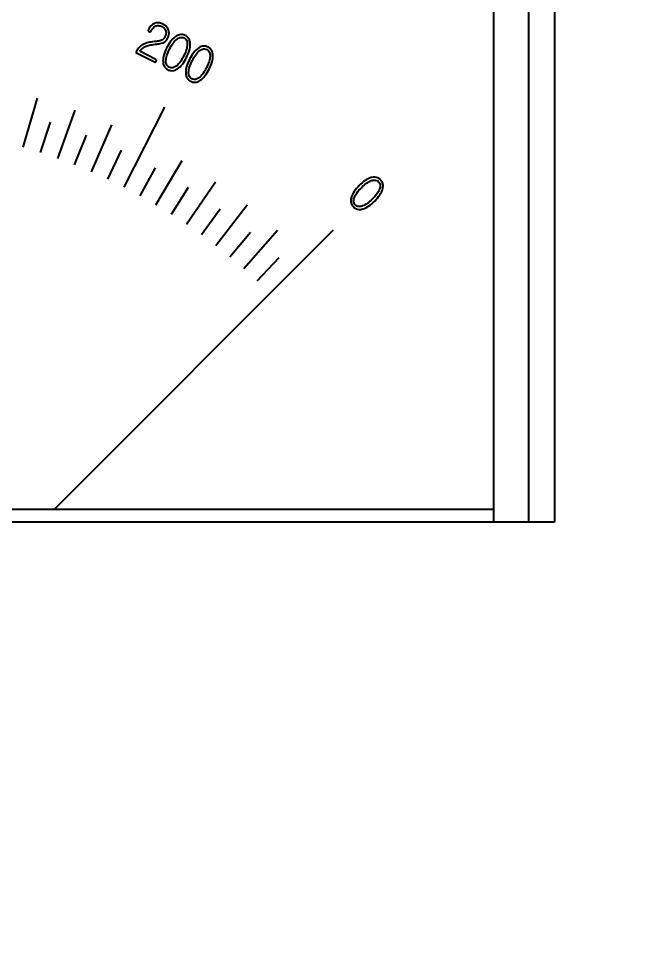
# Model space of a CAD drawing. Header units: millimetres. Extents: x 0 to 4752, y 0 to 3360.
# Drawn here: x 2032.6 to 2082.1, y 1698.9 to 1771.1 of the extents above; entities that cross this region are included whole.
import ezdxf

# ---------------------------------------------------------------- set-up
doc = ezdxf.new("R2010")
doc.units = ezdxf.units.MM
doc.header["$LTSCALE"] = 8
doc.layers.add('가시적인 것(ISO)', color=3, linetype='Continuous', lineweight=40)
doc.layers.add('기호(ISO)', color=5, linetype='Continuous', lineweight=25)
doc.styles.add('치수 텍스트_PSTEK_POSCO', font='isocp.shx')
doc.dimstyles.new('치수_PSTEK_POSCO$7', dxfattribs={"dimscale": 8, "dimtxt": 3.5, "dimasz": 2.5, "dimexe": 2, "dimexo": 2.5, "dimgap": 1, "dimtad": 1, "dimrnd": 1e-08, "dimdsep": 46, "dimtxsty": '치수 텍스트_PSTEK_POSCO', "dimcen": 0.09, "dimdle": 10, "dimclrd": 7, "dimclre": 7, "dimclrt": 2, "dimadec": 1, "dimazin": 2, "dimtfac": 1, "dimtmove": 0, "dimatfit": 3, "dimfxl": 0, "dimtolj": 1, "dimlwd": -1, "dimlwe": -1, "dimarcsym": 0})

msp = doc.modelspace()

# ---------------------------------------------------------------- linework, layer by layer
at = {"layer": '가시적인 것(ISO)'}
for p, q in [((2074.422, 1781.882), (2074.422, 1731.882)), ((2072.422, 1731.882), (2072.422, 1779.882)), ((2069.672, 1774.632), (2069.672, 1731.882)), ((2043.199, 1769.335), (2043.049, 1769.315)), ((2043.15, 1769.111), (2043.277, 1769.129)), ((2041.757, 1768.5), (2043.211, 1767.759)), ((2043.312, 1767.947), (2042.069, 1768.581)), ((2032.977, 1761.095), (2034.093, 1764.936)), ((2035.665, 1760.222), (2037.02, 1763.985)), ((2040.852, 1757.977), (2044.03, 1764.214)), ((2034.328, 1760.68), (2035.101, 1763.057)), ((2038.294, 1759.181), (2039.882, 1762.852)), ((2036.988, 1759.722), (2037.908, 1762.046)), ((2039.582, 1758.599), (2040.647, 1760.861)), ((2043.329, 1756.615), (2045.365, 1760.058)), ((2042.101, 1757.316), (2043.306, 1759.507)), ((2044.534, 1755.877), (2045.874, 1757.988)), ((2045.716, 1755.101), (2047.964, 1758.409)), ((2048.003, 1753.439), (2050.455, 1756.6)), ((2046.873, 1754.288), (2048.342, 1756.31)), ((2035.422, 1732.882), (2057.192, 1754.652)), ((2049.106, 1752.555), (2050.7, 1754.481)), ((2050.181, 1751.637), (2052.826, 1754.637)), ((2051.227, 1750.686), (2052.938, 1752.508)), ((1971.172, 1732.882), (2069.672, 1732.882)), ((2074.422, 1731.882), (1966.422, 1731.882))]:
    msp.add_line(p, q, dxfattribs=at)
for points, knots in [([(2042.749, 1770.284), (2042.739, 1770.265), (2042.732, 1770.244), (2042.727, 1770.207), (2042.728, 1770.19), (2042.732, 1770.175)], [-0.01137214, -0.01137214, -0.01137214, -0.01137214, -0.00492721, -0.00492721, 0, 0, 0, 0]), ([(2042.732, 1770.175), (2042.735, 1770.167), (2042.739, 1770.161), (2042.747, 1770.148), (2042.752, 1770.142), (2042.768, 1770.126), (2042.782, 1770.118), (2042.796, 1770.112)], [-0.009284191, -0.009284191, -0.009284191, -0.009284191, -0.006995377, -0.006995377, -0.00475364, -0.00475364, 0, 0, 0, 0]), ([(2043.338, 1770.79), (2043.278, 1770.779), (2043.22, 1770.761), (2043.108, 1770.706), (2043.056, 1770.671), (2042.899, 1770.536), (2042.814, 1770.412), (2042.749, 1770.284)], [-0.08056846, -0.08056846, -0.08056846, -0.08056846, -0.06213296, -0.06213296, -0.04328926, -0.04328926, 0, 0, 0, 0]), ([(2042.883, 1770.102), (2042.9, 1770.108), (2042.916, 1770.116), (2042.941, 1770.138), (2042.951, 1770.15), (2042.958, 1770.164)], [-0.01011994, -0.01011994, -0.01011994, -0.01011994, -0.0047856, -0.0047856, 0, 0, 0, 0]), ([(2042.958, 1770.164), (2042.999, 1770.245), (2043.049, 1770.326), (2043.148, 1770.445), (2043.196, 1770.491), (2043.251, 1770.525)], [-0.04656548, -0.04656548, -0.04656548, -0.04656548, -0.01940636, -0.01940636, 0, 0, 0, 0]), ([(2043.251, 1770.525), (2043.291, 1770.549), (2043.334, 1770.567), (2043.426, 1770.588), (2043.473, 1770.591), (2043.616, 1770.579), (2043.709, 1770.545), (2043.793, 1770.502)], [-0.05677666, -0.05677666, -0.05677666, -0.05677666, -0.04275319, -0.04275319, -0.02847665, -0.02847665, 0, 0, 0, 0]), ([(2043.894, 1770.691), (2043.804, 1770.736), (2043.709, 1770.772), (2043.519, 1770.806), (2043.429, 1770.807), (2043.338, 1770.79)], [-0.05776275, -0.05776275, -0.05776275, -0.05776275, -0.02753326, -0.02753326, 0, 0, 0, 0]), ([(2043.793, 1770.502), (2043.847, 1770.475), (2043.898, 1770.442), (2043.985, 1770.37), (2044.02, 1770.331), (2044.081, 1770.237), (2044.102, 1770.184), (2044.112, 1770.126)], [-0.05143391, -0.05143391, -0.05143391, -0.05143391, -0.03343493, -0.03343493, -0.01764685, -0.01764685, 0, 0, 0, 0]), ([(2044.314, 1770.241), (2044.298, 1770.288), (2044.276, 1770.334), (2044.223, 1770.42), (2044.193, 1770.46), (2044.083, 1770.577), (2043.992, 1770.641), (2043.894, 1770.691)], [-0.0633519, -0.0633519, -0.0633519, -0.0633519, -0.04822752, -0.04822752, -0.03303465, -0.03303465, 0, 0, 0, 0]), ([(2044.236, 1769.583), (2044.268, 1769.645), (2044.295, 1769.709), (2044.333, 1769.836), (2044.345, 1769.898), (2044.356, 1770.057), (2044.345, 1770.15), (2044.314, 1770.241)], [-0.06850983, -0.06850983, -0.06850983, -0.06850983, -0.0476735, -0.0476735, -0.02872584, -0.02872584, 0, 0, 0, 0]), ([(2042.796, 1770.112), (2042.81, 1770.105), (2042.824, 1770.1), (2042.854, 1770.097), (2042.868, 1770.098), (2042.883, 1770.102)], [-0.009024594, -0.009024594, -0.009024594, -0.009024594, -0.004516006, -0.004516006, 0, 0, 0, 0]), ([(2044.023, 1769.696), (2043.991, 1769.633), (2043.95, 1769.576), (2043.846, 1769.484), (2043.786, 1769.45), (2043.721, 1769.427)], [-0.04196155, -0.04196155, -0.04196155, -0.04196155, -0.02081915, -0.02081915, 0, 0, 0, 0]), ([(2043.86, 1769.238), (2043.941, 1769.269), (2044.015, 1769.313), (2044.144, 1769.432), (2044.196, 1769.503), (2044.236, 1769.583)], [-0.05275939, -0.05275939, -0.05275939, -0.05275939, -0.02667522, -0.02667522, 0, 0, 0, 0]), ([(2044.112, 1770.126), (2044.124, 1770.059), (2044.121, 1769.991), (2044.091, 1769.845), (2044.06, 1769.767), (2044.023, 1769.696)], [-0.04462012, -0.04462012, -0.04462012, -0.04462012, -0.02422086, -0.02422086, 0, 0, 0, 0]), ([(2044.865, 1769.738), (2044.729, 1769.645), (2044.611, 1769.523), (2044.383, 1769.232), (2044.274, 1769.048), (2044.181, 1768.865)], [-0.1107241, -0.1107241, -0.1107241, -0.1107241, -0.0614603, -0.0614603, 0, 0, 0, 0]), ([(2044.395, 1768.756), (2044.476, 1768.915), (2044.57, 1769.077), (2044.757, 1769.332), (2044.854, 1769.442), (2044.962, 1769.527)], [-0.0950204, -0.0950204, -0.0950204, -0.0950204, -0.04148092, -0.04148092, 0, 0, 0, 0]), ([(2045.622, 1769.81), (2045.55, 1769.847), (2045.473, 1769.873), (2045.316, 1769.895), (2045.24, 1769.891), (2045.056, 1769.85), (2044.956, 1769.8), (2044.865, 1769.738)], [-0.08068744, -0.08068744, -0.08068744, -0.08068744, -0.0564576, -0.0564576, -0.03310081, -0.03310081, 0, 0, 0, 0]), ([(2044.962, 1769.527), (2045.031, 1769.579), (2045.108, 1769.624), (2045.245, 1769.665), (2045.3, 1769.673), (2045.416, 1769.664), (2045.472, 1769.647), (2045.524, 1769.62)], [-0.06062977, -0.06062977, -0.06062977, -0.06062977, -0.03469408, -0.03469408, -0.01781987, -0.01781987, 0, 0, 0, 0]), ([(2045.524, 1769.62), (2045.574, 1769.595), (2045.618, 1769.562), (2045.691, 1769.479), (2045.718, 1769.432), (2045.769, 1769.295), (2045.778, 1769.202), (2045.776, 1769.112)], [-0.06015213, -0.06015213, -0.06015213, -0.06015213, -0.04359102, -0.04359102, -0.02696915, -0.02696915, 0, 0, 0, 0]), ([(2046.004, 1769.157), (2046.002, 1769.249), (2045.989, 1769.342), (2045.932, 1769.508), (2045.892, 1769.58), (2045.778, 1769.714), (2045.704, 1769.768), (2045.622, 1769.81)], [-0.08043735, -0.08043735, -0.08043735, -0.08043735, -0.05283354, -0.05283354, -0.02780895, -0.02780895, 0, 0, 0, 0]), ([(2042.26, 1769.076), (2042.153, 1769.01), (2042.058, 1768.929), (2041.887, 1768.733), (2041.815, 1768.62), (2041.757, 1768.5)], [-0.07796477, -0.07796477, -0.07796477, -0.07796477, -0.04018212, -0.04018212, 0, 0, 0, 0]), ([(2042.069, 1768.581), (2042.119, 1768.654), (2042.176, 1768.724), (2042.296, 1768.839), (2042.358, 1768.886), (2042.426, 1768.922)], [-0.04977675, -0.04977675, -0.04977675, -0.04977675, -0.02312525, -0.02312525, 0, 0, 0, 0]), ([(2043.049, 1769.315), (2042.901, 1769.3), (2042.752, 1769.274), (2042.488, 1769.193), (2042.369, 1769.144), (2042.26, 1769.076)], [-0.08290363, -0.08290363, -0.08290363, -0.08290363, -0.0383486, -0.0383486, 0, 0, 0, 0]), ([(2042.426, 1768.922), (2042.518, 1768.973), (2042.626, 1769.01), (2042.864, 1769.072), (2043.011, 1769.095), (2043.15, 1769.111)], [-0.07358499, -0.07358499, -0.07358499, -0.07358499, -0.04203091, -0.04203091, 0, 0, 0, 0]), ([(2043.721, 1769.427), (2043.668, 1769.406), (2043.593, 1769.39), (2043.422, 1769.36), (2043.302, 1769.346), (2043.199, 1769.335)], [-0.0517155, -0.0517155, -0.0517155, -0.0517155, -0.0312284, -0.0312284, 0, 0, 0, 0]), ([(2043.277, 1769.129), (2043.392, 1769.143), (2043.522, 1769.16), (2043.714, 1769.195), (2043.798, 1769.214), (2043.86, 1769.238)], [-0.04897858, -0.04897858, -0.04897858, -0.04897858, -0.019873, -0.019873, 0, 0, 0, 0]), ([(2044.181, 1768.865), (2044.088, 1768.684), (2044.004, 1768.488), (2043.903, 1768.133), (2043.874, 1767.967), (2043.879, 1767.802)], [-0.1105947, -0.1105947, -0.1105947, -0.1105947, -0.0492863, -0.0492863, 0, 0, 0, 0]), ([(2044.107, 1767.847), (2044.112, 1767.985), (2044.144, 1768.127), (2044.239, 1768.428), (2044.315, 1768.598), (2044.395, 1768.756)], [-0.09442381, -0.09442381, -0.09442381, -0.09442381, -0.0531236, -0.0531236, 0, 0, 0, 0]), ([(2045.776, 1769.112), (2045.772, 1768.974), (2045.741, 1768.831), (2045.646, 1768.529), (2045.57, 1768.357), (2045.489, 1768.198)], [-0.09489707, -0.09489707, -0.09489707, -0.09489707, -0.0534092, -0.0534092, 0, 0, 0, 0]), ([(2045.704, 1768.089), (2045.797, 1768.272), (2045.881, 1768.469), (2045.982, 1768.825), (2046.01, 1768.992), (2046.004, 1769.157)], [-0.1110915, -0.1110915, -0.1110915, -0.1110915, -0.0494916, -0.0494916, 0, 0, 0, 0]), ([(2046.638, 1768.835), (2046.502, 1768.741), (2046.384, 1768.619), (2046.156, 1768.329), (2046.046, 1768.145), (2045.953, 1767.962)], [-0.1107241, -0.1107241, -0.1107241, -0.1107241, -0.0614603, -0.0614603, 0, 0, 0, 0]), ([(2047.394, 1768.907), (2047.322, 1768.944), (2047.246, 1768.97), (2047.089, 1768.992), (2047.012, 1768.988), (2046.829, 1768.947), (2046.729, 1768.897), (2046.638, 1768.835)], [-0.08068744, -0.08068744, -0.08068744, -0.08068744, -0.0564576, -0.0564576, -0.03310081, -0.03310081, 0, 0, 0, 0]), ([(2046.735, 1768.623), (2046.804, 1768.676), (2046.881, 1768.721), (2047.018, 1768.762), (2047.073, 1768.769), (2047.188, 1768.761), (2047.244, 1768.744), (2047.297, 1768.717)], [-0.06062977, -0.06062977, -0.06062977, -0.06062977, -0.03469408, -0.03469408, -0.01781987, -0.01781987, 0, 0, 0, 0]), ([(2047.297, 1768.717), (2047.347, 1768.691), (2047.39, 1768.659), (2047.464, 1768.576), (2047.491, 1768.528), (2047.542, 1768.392), (2047.551, 1768.299), (2047.549, 1768.209)], [-0.06015213, -0.06015213, -0.06015213, -0.06015213, -0.04359102, -0.04359102, -0.02696915, -0.02696915, 0, 0, 0, 0]), ([(2047.777, 1768.254), (2047.774, 1768.346), (2047.761, 1768.438), (2047.705, 1768.604), (2047.665, 1768.676), (2047.551, 1768.81), (2047.477, 1768.865), (2047.394, 1768.907)], [-0.08043735, -0.08043735, -0.08043735, -0.08043735, -0.05283354, -0.05283354, -0.02780895, -0.02780895, 0, 0, 0, 0]), ([(2045.489, 1768.198), (2045.409, 1768.041), (2045.315, 1767.879), (2045.127, 1767.626), (2045.03, 1767.517), (2044.92, 1767.433)], [-0.09482066, -0.09482066, -0.09482066, -0.09482066, -0.04153437, -0.04153437, 0, 0, 0, 0]), ([(2045.018, 1767.222), (2045.154, 1767.314), (2045.273, 1767.435), (2045.502, 1767.724), (2045.611, 1767.907), (2045.704, 1768.089)], [-0.1105512, -0.1105512, -0.1105512, -0.1105512, -0.0612203, -0.0612203, 0, 0, 0, 0]), ([(2046.168, 1767.853), (2046.249, 1768.011), (2046.343, 1768.174), (2046.53, 1768.428), (2046.626, 1768.538), (2046.735, 1768.623)], [-0.0950204, -0.0950204, -0.0950204, -0.0950204, -0.04148092, -0.04148092, 0, 0, 0, 0]), ([(2047.549, 1768.209), (2047.545, 1768.07), (2047.514, 1767.928), (2047.419, 1767.625), (2047.343, 1767.454), (2047.262, 1767.295)], [-0.09489707, -0.09489707, -0.09489707, -0.09489707, -0.0534092, -0.0534092, 0, 0, 0, 0]), ([(2047.477, 1767.186), (2047.57, 1767.368), (2047.654, 1767.565), (2047.754, 1767.921), (2047.783, 1768.089), (2047.777, 1768.254)], [-0.1110915, -0.1110915, -0.1110915, -0.1110915, -0.0494916, -0.0494916, 0, 0, 0, 0]), ([(2043.211, 1767.759), (2043.22, 1767.754), (2043.229, 1767.751), (2043.246, 1767.746), (2043.254, 1767.744), (2043.273, 1767.744), (2043.282, 1767.745), (2043.302, 1767.753), (2043.311, 1767.759), (2043.332, 1767.779), (2043.343, 1767.794), (2043.35, 1767.81)], [-0.01699804, -0.01699804, -0.01699804, -0.01699804, -0.01411737, -0.01411737, -0.01159095, -0.01159095, -0.00863036, -0.00863036, -0.00527169, -0.00527169, 0, 0, 0, 0]), ([(2043.35, 1767.81), (2043.355, 1767.819), (2043.36, 1767.83), (2043.365, 1767.849), (2043.367, 1767.858), (2043.368, 1767.877), (2043.366, 1767.886), (2043.36, 1767.905), (2043.354, 1767.913), (2043.338, 1767.932), (2043.325, 1767.941), (2043.312, 1767.947)], [-0.01640086, -0.01640086, -0.01640086, -0.01640086, -0.0131564, -0.0131564, -0.01037737, -0.01037737, -0.00751015, -0.00751015, -0.00446056, -0.00446056, 0, 0, 0, 0]), ([(2043.879, 1767.802), (2043.881, 1767.711), (2043.894, 1767.619), (2043.951, 1767.453), (2043.991, 1767.381), (2044.106, 1767.246), (2044.181, 1767.19), (2044.265, 1767.148)], [-0.08079674, -0.08079674, -0.08079674, -0.08079674, -0.05338063, -0.05338063, -0.02816882, -0.02816882, 0, 0, 0, 0]), ([(2044.362, 1767.338), (2044.311, 1767.364), (2044.265, 1767.398), (2044.189, 1767.484), (2044.161, 1767.533), (2044.112, 1767.669), (2044.104, 1767.76), (2044.107, 1767.847)], [-0.0606517, -0.0606517, -0.0606517, -0.0606517, -0.04343053, -0.04343053, -0.02630267, -0.02630267, 0, 0, 0, 0]), ([(2044.92, 1767.433), (2044.852, 1767.38), (2044.775, 1767.334), (2044.639, 1767.293), (2044.584, 1767.285), (2044.47, 1767.294), (2044.414, 1767.311), (2044.362, 1767.338)], [-0.06036726, -0.06036726, -0.06036726, -0.06036726, -0.03433895, -0.03433895, -0.01769854, -0.01769854, 0, 0, 0, 0]), ([(2045.953, 1767.962), (2045.861, 1767.78), (2045.777, 1767.585), (2045.676, 1767.23), (2045.647, 1767.063), (2045.652, 1766.899)], [-0.1105947, -0.1105947, -0.1105947, -0.1105947, -0.0492863, -0.0492863, 0, 0, 0, 0]), ([(2045.88, 1766.944), (2045.885, 1767.082), (2045.917, 1767.224), (2046.012, 1767.524), (2046.088, 1767.695), (2046.168, 1767.853)], [-0.09442381, -0.09442381, -0.09442381, -0.09442381, -0.0531236, -0.0531236, 0, 0, 0, 0]), ([(2047.262, 1767.295), (2047.182, 1767.137), (2047.088, 1766.976), (2046.9, 1766.723), (2046.803, 1766.614), (2046.693, 1766.53)], [-0.09482066, -0.09482066, -0.09482066, -0.09482066, -0.04153437, -0.04153437, 0, 0, 0, 0]), ([(2044.265, 1767.148), (2044.336, 1767.111), (2044.411, 1767.086), (2044.567, 1767.064), (2044.643, 1767.068), (2044.827, 1767.109), (2044.927, 1767.159), (2045.018, 1767.222)], [-0.08032187, -0.08032187, -0.08032187, -0.08032187, -0.05634387, -0.05634387, -0.03316511, -0.03316511, 0, 0, 0, 0]), ([(2045.652, 1766.899), (2045.654, 1766.808), (2045.667, 1766.716), (2045.724, 1766.55), (2045.763, 1766.478), (2045.879, 1766.342), (2045.954, 1766.287), (2046.038, 1766.244)], [-0.08079674, -0.08079674, -0.08079674, -0.08079674, -0.05338063, -0.05338063, -0.02816882, -0.02816882, 0, 0, 0, 0]), ([(2046.135, 1766.435), (2046.083, 1766.461), (2046.038, 1766.495), (2045.962, 1766.581), (2045.934, 1766.63), (2045.885, 1766.766), (2045.877, 1766.857), (2045.88, 1766.944)], [-0.0606517, -0.0606517, -0.0606517, -0.0606517, -0.04343053, -0.04343053, -0.02630267, -0.02630267, 0, 0, 0, 0]), ([(2046.791, 1766.319), (2046.927, 1766.411), (2047.046, 1766.532), (2047.275, 1766.821), (2047.384, 1767.004), (2047.477, 1767.186)], [-0.1105512, -0.1105512, -0.1105512, -0.1105512, -0.0612203, -0.0612203, 0, 0, 0, 0]), ([(2046.038, 1766.244), (2046.109, 1766.208), (2046.184, 1766.182), (2046.34, 1766.161), (2046.416, 1766.165), (2046.599, 1766.206), (2046.7, 1766.256), (2046.791, 1766.319)], [-0.08032187, -0.08032187, -0.08032187, -0.08032187, -0.05634387, -0.05634387, -0.03316511, -0.03316511, 0, 0, 0, 0]), ([(2046.693, 1766.53), (2046.625, 1766.477), (2046.548, 1766.43), (2046.411, 1766.389), (2046.357, 1766.382), (2046.243, 1766.391), (2046.187, 1766.408), (2046.135, 1766.435)], [-0.06036726, -0.06036726, -0.06036726, -0.06036726, -0.03433895, -0.03433895, -0.01769854, -0.01769854, 0, 0, 0, 0]), ([(2060.108, 1758.729), (2059.95, 1758.683), (2059.8, 1758.603), (2059.493, 1758.397), (2059.332, 1758.256), (2059.187, 1758.111)], [-0.1107241, -0.1107241, -0.1107241, -0.1107241, -0.0614603, -0.0614603, 0, 0, 0, 0]), ([(2060.849, 1758.565), (2060.792, 1758.622), (2060.728, 1758.67), (2060.585, 1758.74), (2060.511, 1758.76), (2060.324, 1758.777), (2060.213, 1758.761), (2060.108, 1758.729)], [-0.08068744, -0.08068744, -0.08068744, -0.08068744, -0.0564576, -0.0564576, -0.03310081, -0.03310081, 0, 0, 0, 0]), ([(2059.187, 1758.111), (2059.043, 1757.967), (2058.902, 1757.807), (2058.697, 1757.501), (2058.618, 1757.351), (2058.571, 1757.193)], [-0.1105947, -0.1105947, -0.1105947, -0.1105947, -0.0492863, -0.0492863, 0, 0, 0, 0]), ([(2058.802, 1757.166), (2058.85, 1757.296), (2058.924, 1757.421), (2059.108, 1757.677), (2059.232, 1757.816), (2059.357, 1757.941)], [-0.09442381, -0.09442381, -0.09442381, -0.09442381, -0.0531236, -0.0531236, 0, 0, 0, 0]), ([(2059.357, 1757.941), (2059.483, 1758.067), (2059.623, 1758.192), (2059.88, 1758.376), (2060.005, 1758.451), (2060.135, 1758.499)], [-0.0950204, -0.0950204, -0.0950204, -0.0950204, -0.04148092, -0.04148092, 0, 0, 0, 0]), ([(2060.135, 1758.499), (2060.217, 1758.527), (2060.304, 1758.546), (2060.447, 1758.543), (2060.501, 1758.533), (2060.608, 1758.489), (2060.656, 1758.455), (2060.698, 1758.413)], [-0.06062977, -0.06062977, -0.06062977, -0.06062977, -0.03469408, -0.03469408, -0.01781987, -0.01781987, 0, 0, 0, 0]), ([(2060.698, 1758.413), (2060.737, 1758.374), (2060.769, 1758.33), (2060.813, 1758.228), (2060.824, 1758.175), (2060.83, 1758.029), (2060.81, 1757.938), (2060.781, 1757.853)], [-0.06015213, -0.06015213, -0.06015213, -0.06015213, -0.04359102, -0.04359102, -0.02696915, -0.02696915, 0, 0, 0, 0]), ([(2061.012, 1757.825), (2061.038, 1757.914), (2061.054, 1758.005), (2061.051, 1758.181), (2061.036, 1758.262), (2060.968, 1758.424), (2060.915, 1758.499), (2060.849, 1758.565)], [-0.08043735, -0.08043735, -0.08043735, -0.08043735, -0.05283354, -0.05283354, -0.02780895, -0.02780895, 0, 0, 0, 0]), ([(2058.571, 1757.193), (2058.546, 1757.106), (2058.53, 1757.015), (2058.532, 1756.839), (2058.548, 1756.758), (2058.616, 1756.594), (2058.67, 1756.518), (2058.736, 1756.452)], [-0.08079674, -0.08079674, -0.08079674, -0.08079674, -0.05338063, -0.05338063, -0.02816882, -0.02816882, 0, 0, 0, 0]), ([(2058.887, 1756.603), (2058.847, 1756.643), (2058.814, 1756.69), (2058.768, 1756.795), (2058.757, 1756.85), (2058.753, 1756.995), (2058.773, 1757.083), (2058.802, 1757.166)], [-0.0606517, -0.0606517, -0.0606517, -0.0606517, -0.04343053, -0.04343053, -0.02630267, -0.02630267, 0, 0, 0, 0]), ([(2060.781, 1757.853), (2060.734, 1757.722), (2060.66, 1757.596), (2060.477, 1757.338), (2060.352, 1757.198), (2060.226, 1757.073)], [-0.09489707, -0.09489707, -0.09489707, -0.09489707, -0.0534092, -0.0534092, 0, 0, 0, 0]), ([(2060.396, 1756.902), (2060.541, 1757.047), (2060.682, 1757.208), (2060.887, 1757.516), (2060.966, 1757.667), (2061.012, 1757.825)], [-0.1110915, -0.1110915, -0.1110915, -0.1110915, -0.0494916, -0.0494916, 0, 0, 0, 0]), ([(2058.736, 1756.452), (2058.793, 1756.395), (2058.857, 1756.347), (2058.998, 1756.279), (2059.072, 1756.259), (2059.259, 1756.241), (2059.37, 1756.258), (2059.476, 1756.289)], [-0.08032187, -0.08032187, -0.08032187, -0.08032187, -0.05634387, -0.05634387, -0.03316511, -0.03316511, 0, 0, 0, 0]), ([(2059.448, 1756.52), (2059.366, 1756.491), (2059.279, 1756.471), (2059.137, 1756.474), (2059.083, 1756.484), (2058.977, 1756.528), (2058.929, 1756.561), (2058.887, 1756.603)], [-0.06036726, -0.06036726, -0.06036726, -0.06036726, -0.03433895, -0.03433895, -0.01769854, -0.01769854, 0, 0, 0, 0]), ([(2060.226, 1757.073), (2060.1, 1756.947), (2059.962, 1756.823), (2059.704, 1756.64), (2059.579, 1756.566), (2059.448, 1756.52)], [-0.09482066, -0.09482066, -0.09482066, -0.09482066, -0.04153437, -0.04153437, 0, 0, 0, 0]), ([(2059.476, 1756.289), (2059.634, 1756.335), (2059.784, 1756.413), (2060.091, 1756.618), (2060.252, 1756.758), (2060.396, 1756.902)], [-0.1105512, -0.1105512, -0.1105512, -0.1105512, -0.0612203, -0.0612203, 0, 0, 0, 0])]:
    msp.add_open_spline(points, degree=3, knots=knots, dxfattribs=at)

# ---------------------------------------------------------------- leaders
at = {"layer": '기호(ISO)', "color": 7, "annotation_type": 0, "has_hookline": 1, "hookline_direction": 0, "text_width": 370.921}
msp.add_leader([(2072.8, 1614.682), (2202.777, 2125.905), (2222.777, 2125.905)], dimstyle='치수_PSTEK_POSCO$7', override={"dimtad": 0}, dxfattribs=at)

doc.saveas('drawing.dxf')
